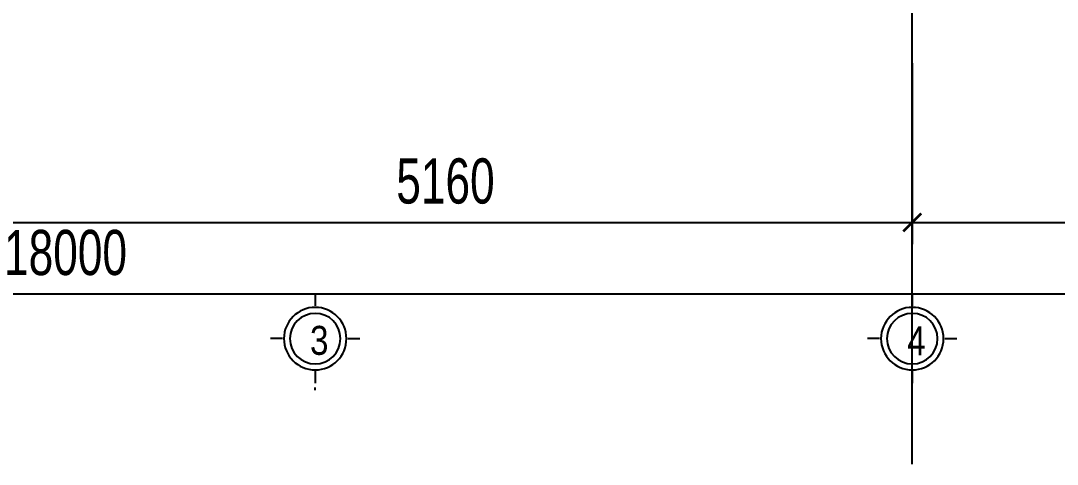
# Model space of a CAD drawing. Header units: inches. Extents: x 442278 to 842836, y -356313 to 59457.
# Drawn here: x 623468 to 629197, y -297821 to -295367 of the extents above; entities that cross this region are included whole.
import ezdxf

# ---------------------------------------------------------------- set-up
doc = ezdxf.new("R2010")
doc.units = ezdxf.units.IN
doc.header["$LTSCALE"] = 250
doc.header["$MEASUREMENT"] = 0
doc.linetypes.add('CENTER', pattern=[50.8, 31.75, -6.35, 6.35, -6.35])
for name, color, linetype in [('damvua', 7, 'Continuous'), ('DIM', 8, 'Continuous'), ('LA.DIM', 251, 'Continuous'), ('NTHAY', 8, 'Continuous'), ('TEXT', 7, 'Continuous'), ('TRUC', 251, 'CENTER')]:
    doc.layers.add(name, color=color, linetype=linetype)
doc.styles.add('KIEU1', font='', dxfattribs={"height": 250})
doc.styles.add('S.STEXT', font='arial.ttf', dxfattribs={"width": 0.7})
doc.styles.get('KIEU1').set_extended_font_data('.VnArial')
doc.dimstyles.new('S.DIM100', dxfattribs={"dimtxt": 250, "dimasz": 100, "dimexe": 120, "dimexo": 0, "dimgap": 100, "dimtad": 1, "dimdec": 0, "dimzin": 13, "dimdsep": 46, "dimtxsty": 'S.STEXT', "dimblk": 'ARCHTICK', "dimblk1": 'ARCHTICK', "dimcen": 0, "dimdle": 100, "dimclrd": 251, "dimclre": 251, "dimclrt": 60, "dimadec": 0, "dimazin": 0, "dimtfac": 1, "dimtdec": 0, "dimtix": 1, "dimtmove": 2, "dimatfit": 3, "dimfxl": 1, "dimtolj": 1, "dimtzin": 13, "dimarcsym": 0})

# ---------------------------------------------------------------- blocks, each defined once
blk = doc.blocks.new('_ArchTick')
at = {"color": 0, "linetype": 'ByBlock', "const_width": 0.15}
blk.add_lwpolyline([(-0.5, -0.5), (0.5, 0.5)], dxfattribs=at)
blk = doc.blocks.new('*D1017')
at = {"layer": 'DEFPOINTS', "color": 0, "transparency": 16777216}
for p in [(623235.5, -295602.6), (628395.5, -295602.6), (628395.5, -296483)]:
    blk.add_point(p, dxfattribs=at)
at = {"layer": 'LA.DIM', "color": 251, "lineweight": -2, "transparency": 16777216}
for p, q in [((623235.5, -295602.6), (623235.5, -296603)), ((628395.5, -295602.6), (628395.5, -296603)), ((623135.5, -296483), (628495.5, -296483))]:
    blk.add_line(p, q, dxfattribs=at)
at = {"layer": 'LA.DIM', "color": 251, "lineweight": -2, "transparency": 16777216, "xscale": 100, "yscale": 100, "zscale": 100, "rotation": 180}
blk.add_blockref('_ArchTick', (623235.5, -296483), dxfattribs=at)
at = {"layer": 'LA.DIM', "color": 251, "lineweight": -2, "transparency": 16777216, "xscale": 100, "yscale": 100, "zscale": 100}
blk.add_blockref('_ArchTick', (628395.5, -296483), dxfattribs=at)
at = {"layer": 'LA.DIM', "color": 60, "transparency": 16777216, "insert": (625815.5, -296255.4), "char_height": 250, "attachment_point": 5, "style": 'S.STEXT'}
blk.add_mtext('\\A1;5160', dxfattribs=at)
blk = doc.blocks.new('*D1018')
at = {"layer": 'DEFPOINTS', "color": 0, "transparency": 16777216}
for p in [(628395.5, -295602.6), (632605.5, -295602.6), (632605.5, -296483)]:
    blk.add_point(p, dxfattribs=at)
at = {"layer": 'LA.DIM', "color": 251, "lineweight": -2, "transparency": 16777216}
for p, q in [((628395.5, -295602.6), (628395.5, -296603)), ((632605.5, -295602.6), (632605.5, -296603)), ((628295.5, -296483), (632705.5, -296483))]:
    blk.add_line(p, q, dxfattribs=at)
at = {"layer": 'LA.DIM', "color": 251, "lineweight": -2, "transparency": 16777216, "xscale": 100, "yscale": 100, "zscale": 100, "rotation": 180}
blk.add_blockref('_ArchTick', (628395.5, -296483), dxfattribs=at)
at = {"layer": 'LA.DIM', "color": 251, "lineweight": -2, "transparency": 16777216, "xscale": 100, "yscale": 100, "zscale": 100}
blk.add_blockref('_ArchTick', (632605.5, -296483), dxfattribs=at)
at = {"layer": 'LA.DIM', "color": 60, "transparency": 16777216, "insert": (630500.5, -296255.4), "char_height": 250, "attachment_point": 5, "style": 'S.STEXT'}
blk.add_mtext('\\A1;4210', dxfattribs=at)
blk = doc.blocks.new('*D1020')
at = {"layer": 'DEFPOINTS', "color": 0, "transparency": 16777216}
for p in [(614715.5, -295602.6), (632715.5, -295602.6), (632715.5, -296878.7)]:
    blk.add_point(p, dxfattribs=at)
at = {"layer": 'LA.DIM', "color": 251, "lineweight": -2, "transparency": 16777216}
for p, q in [((614715.5, -295602.6), (614715.5, -296998.7)), ((632715.5, -295602.6), (632715.5, -296998.7)), ((614615.5, -296878.7), (632815.5, -296878.7))]:
    blk.add_line(p, q, dxfattribs=at)
at = {"layer": 'LA.DIM', "color": 251, "lineweight": -2, "transparency": 16777216, "xscale": 100, "yscale": 100, "zscale": 100, "rotation": 180}
blk.add_blockref('_ArchTick', (614715.5, -296878.7), dxfattribs=at)
at = {"layer": 'LA.DIM', "color": 251, "lineweight": -2, "transparency": 16777216, "xscale": 100, "yscale": 100, "zscale": 100}
blk.add_blockref('_ArchTick', (632715.5, -296878.7), dxfattribs=at)
at = {"layer": 'LA.DIM', "color": 60, "transparency": 16777216, "insert": (623715.5, -296651), "char_height": 250, "attachment_point": 5, "style": 'S.STEXT'}
blk.add_mtext('\\A1;18000', dxfattribs=at)
blk = doc.blocks.new('vongtrondim')
at = {"layer": 'damvua'}
blk.add_circle((0, 0), 174.7, dxfattribs=at)
at = {"layer": 'NTHAY'}
for p, q in [((0, 226.1), (0, 308.7)), ((-226.1, 0), (-308.7, 0)), ((226.1, 0), (308.7, 0)), ((0, -308.7), (0, -226.1))]:
    blk.add_line(p, q, dxfattribs=at)
blk.add_circle((0, 0), 216.1, dxfattribs=at)

msp = doc.modelspace()

# ---------------------------------------------------------------- linework, layer by layer
at = {"layer": 'LA.DIM'}
msp.add_line((625095.48, -297410.44), (625095.48, -297395.25), dxfattribs=at)
at = {"layer": 'TRUC'}
msp.add_line((628395.48, -297820.6), (628395.48, -288280.95), dxfattribs=at)

# ---------------------------------------------------------------- block references
at = {"layer": 'DIM', "xscale": -0.800000011920929, "yscale": 0.8000000007450581, "zscale": 0.8, "rotation": 180}
for p in [(625095.48, -297125.63), (628395.48, -297125.63)]:
    msp.add_blockref('vongtrondim', p, dxfattribs=at)

# ---------------------------------------------------------------- texts
at = {"layer": 'TEXT', "char_height": 160, "width": 573.6, "attachment_point": 7, "style": 'KIEU1'}
for s, insert in [('{\\f.VnArial NarrowH|b0|i0|c0|p34;3}', (625066.92, -297217.47)), ('{\\f.VnArial NarrowH|b0|i0|c0|p34;4}', (628366.92, -297217.47))]:
    msp.add_mtext(s, dxfattribs=dict(at, insert=insert))

# ---------------------------------------------------------------- dimensions: what is measured, and where the dimension line sits
at = {"layer": 'LA.DIM'}
for base, p1, p2, picture, middle in [((632715.48, -296878.67), (614715.48, -295602.59), (632715.48, -295602.59), '*D1020', (623715.48, -296651.02)), ((628395.48, -296483), (623235.48, -295602.59), (628395.48, -295602.59), '*D1017', (625815.48, -296255.36)), ((632605.48, -296483), (628395.48, -295602.59), (632605.48, -295602.59), '*D1018', (630500.48, -296255.36))]:
    dim = msp.add_linear_dim(base=base, p1=p1, p2=p2, dimstyle='S.DIM100', dxfattribs=at)
    dim.commit()
    dim.dimension.update_dxf_attribs({"geometry": picture, "text_midpoint": middle})

doc.saveas('drawing.dxf')
